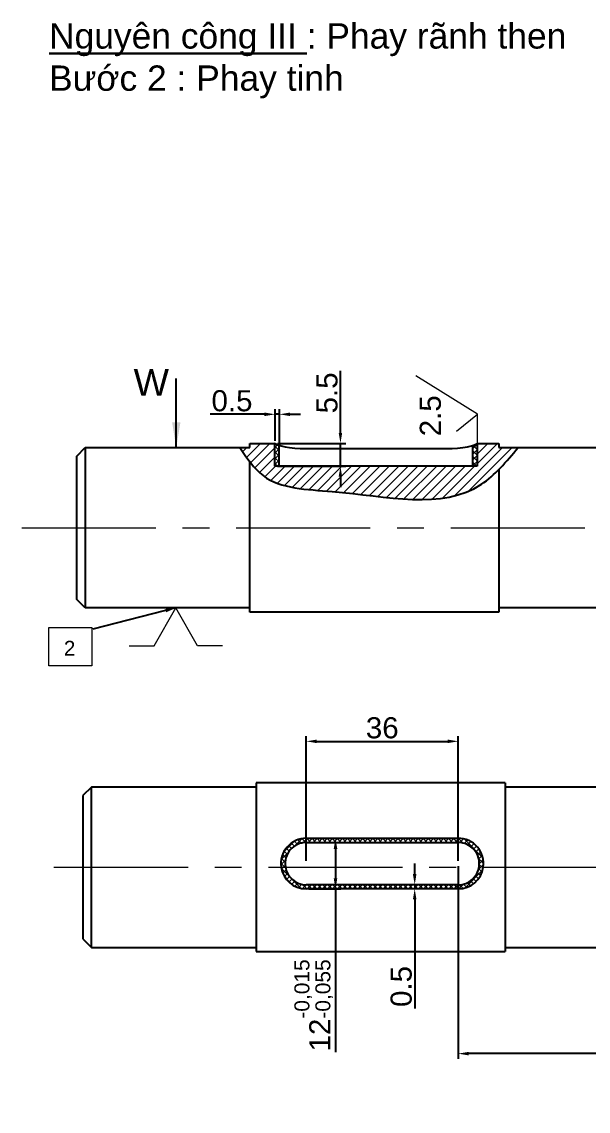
# Model space of a CAD drawing. Header units: inches. Extents: x 12 to 2456, y 1 to 1260.
# Drawn here: x 2160 to 2294.2, y 156.7 to 414.9 of the extents above; entities that cross this region are included whole.
import ezdxf

# ---------------------------------------------------------------- set-up
doc = ezdxf.new("R2010")
doc.units = ezdxf.units.IN
doc.header["$MEASUREMENT"] = 0
doc.linetypes.add('CENTER', pattern=[50.8, 31.75, -6.35, 6.35, -6.35])
for name, color, linetype, lineweight in [('Duong _dam', 7, 'Continuous', 30), ('Duong_dinh_vi', 5, 'Continuous', 15), ('Duong_manh', 3, 'Continuous', 5), ('Duong_manh @ 1', 3, 'Continuous', 5), ('Duong_tam', 3, 'CENTER', 5), ('Luong_du_gc', 1, 'Continuous', 5)]:
    doc.layers.add(name, color=color, linetype=linetype, lineweight=lineweight)
doc.styles.get("Standard").update_dxf_attribs({"font": 'arial.ttf'})
doc.dimstyles.new('Copy(2) of ISO-25', dxfattribs={"dimtxt": 5, "dimasz": 2.5, "dimexe": 1.25, "dimexo": 0.625, "dimtad": 1, "dimtxsty": 'Standard', "dimcen": 2.5, "dimadec": 0, "dimazin": 0, "dimtfac": 1, "dimtmove": 0, "dimatfit": 3, "dimfxl": 1, "dimfrac": 2, "dimarcsym": 0})
doc.dimstyles.new('ISO-25', dxfattribs={"dimtxt": 3.5, "dimasz": 2.5, "dimexe": 1.25, "dimexo": 0.625, "dimtad": 1, "dimtxsty": 'Standard', "dimcen": 2.5, "dimadec": 0, "dimazin": 0, "dimtfac": 1, "dimtmove": 0, "dimatfit": 3, "dimfxl": 1, "dimarcsym": 0})

# ---------------------------------------------------------------- blocks, each defined once
blk = doc.blocks.new('*D98')
at = {"layer": 'Defpoints', "color": 0, "transparency": 16777216}
for p in [(2220, 321.85), (2220, 314.96), (2221.07, 314.52)]:
    blk.add_point(p, dxfattribs=at)
at = {"layer": 'Duong_manh', "color": 0, "lineweight": -2, "transparency": 16777216}
for p, q in [((2220, 315.58), (2220, 323.1)), ((2221.07, 315.14), (2221.07, 323.1)), ((2217.5, 321.85), (2204.61, 321.85)), ((2221.07, 321.85), (2220, 321.85)), ((2223.57, 321.85), (2226.07, 321.85))]:
    blk.add_line(p, q, dxfattribs=at)
at = {"layer": 'Duong_manh', "color": 0, "transparency": 16777216}
for points in [[(2217.5, 322.27), (2217.5, 321.43), (2220, 321.85)], [(2223.57, 322.27), (2223.57, 321.43), (2221.07, 321.85)]]:
    blk.add_solid(points, dxfattribs=at)
at = {"layer": 'Duong_manh', "color": 0, "transparency": 16777216, "insert": (2209.81, 325.03), "char_height": 5, "attachment_point": 5}
blk.add_mtext('0.5', dxfattribs=at)
blk = doc.blocks.new('*D100')
at = {"layer": 'Defpoints', "color": 0, "transparency": 16777216}
for p in [(2219.99, 314.95), (2219.99, 309.55), (2235.5, 309.55)]:
    blk.add_point(p, dxfattribs=at)
at = {"layer": 'Duong_manh', "color": 0, "lineweight": -2, "transparency": 16777216}
for p, q in [((2235.5, 317.45), (2235.5, 332.12)), ((2220.61, 314.95), (2236.75, 314.95)), ((2235.5, 309.55), (2235.5, 314.95)), ((2220.61, 309.55), (2236.75, 309.55)), ((2235.5, 307.05), (2235.5, 304.55))]:
    blk.add_line(p, q, dxfattribs=at)
at = {"layer": 'Duong_manh', "color": 0, "transparency": 16777216}
for points in [[(2235.08, 317.45), (2235.91, 317.45), (2235.5, 314.95)], [(2235.08, 307.05), (2235.91, 307.05), (2235.5, 309.55)]]:
    blk.add_solid(points, dxfattribs=at)
at = {"layer": 'Duong_manh', "color": 0, "transparency": 16777216, "insert": (2232.33, 326.92), "char_height": 5, "attachment_point": 5, "rotation": 90}
blk.add_mtext('5.5', dxfattribs=at)
blk = doc.blocks.new('*D103')
at = {"layer": 'Defpoints', "color": 0, "transparency": 16777216}
for p in [(2263.4, 215.36), (2391.5, 199), (2263.4, 170.32)]:
    blk.add_point(p, dxfattribs=at)
at = {"layer": 'Duong_manh', "color": 0, "lineweight": -2, "transparency": 16777216}
for p, q in [((2263.4, 214.74), (2263.4, 169.07)), ((2391.5, 198.38), (2391.5, 169.07)), ((2389, 170.32), (2265.9, 170.32))]:
    blk.add_line(p, q, dxfattribs=at)
at = {"layer": 'Duong_manh', "color": 0, "transparency": 16777216}
for points in [[(2265.9, 170.74), (2265.9, 169.91), (2263.4, 170.32)], [(2389, 170.74), (2389, 169.91), (2391.5, 170.32)]]:
    blk.add_solid(points, dxfattribs=at)
at = {"layer": 'Duong_manh', "color": 0, "transparency": 16777216, "insert": (2327.45, 173.5), "char_height": 5, "attachment_point": 5}
blk.add_mtext('128.1', dxfattribs=at)
blk = doc.blocks.new('*D104')
at = {"layer": 'Defpoints', "color": 0, "transparency": 16777216}
for p in [(2263.4, 244.34), (2227.4, 215.36), (2263.4, 215.36)]:
    blk.add_point(p, dxfattribs=at)
at = {"layer": 'Duong_manh', "color": 0, "lineweight": -2, "transparency": 16777216}
for p, q in [((2227.4, 215.99), (2227.4, 245.59)), ((2263.4, 215.99), (2263.4, 245.59)), ((2229.9, 244.34), (2260.9, 244.34))]:
    blk.add_line(p, q, dxfattribs=at)
at = {"layer": 'Duong_manh', "color": 0, "transparency": 16777216}
for points in [[(2229.9, 244.76), (2229.9, 243.92), (2227.4, 244.34)], [(2260.9, 244.76), (2260.9, 243.92), (2263.4, 244.34)]]:
    blk.add_solid(points, dxfattribs=at)
at = {"layer": 'Duong_manh', "color": 0, "transparency": 16777216, "insert": (2245.4, 247.52), "char_height": 5, "attachment_point": 5}
blk.add_mtext('36', dxfattribs=at)
blk = doc.blocks.new('*D97')
at = {"layer": 'Defpoints', "color": 0, "transparency": 16777216}
for p in [(2227.4, 221.36), (2227.4, 209.36), (2234.33, 209.36)]:
    blk.add_point(p, dxfattribs=at)
at = {"layer": 'Duong_manh', "color": 0, "lineweight": -2, "transparency": 16777216}
for p, q in [((2228.02, 221.36), (2235.58, 221.36)), ((2234.33, 218.86), (2234.33, 211.86)), ((2228.02, 209.36), (2235.58, 209.36)), ((2234.33, 209.36), (2234.33, 170.66))]:
    blk.add_line(p, q, dxfattribs=at)
at = {"layer": 'Duong_manh', "color": 0, "transparency": 16777216}
for points in [[(2233.91, 218.86), (2234.75, 218.86), (2234.33, 221.36)], [(2233.91, 211.86), (2234.75, 211.86), (2234.33, 209.36)]]:
    blk.add_solid(points, dxfattribs=at)
at = {"layer": 'Duong_manh', "color": 0, "transparency": 16777216, "insert": (2228.85, 181.76), "char_height": 5, "attachment_point": 5, "rotation": 90}
blk.add_mtext('12{\\C3;{}{\\H0.71x;\\C3;\\S-0,015^ -0,055;}{{}}}', dxfattribs=at)
blk = doc.blocks.new('*D106')
at = {"layer": 'Defpoints', "color": 0, "transparency": 16777216}
for p in [(2253.09, 209.36), (2253.34, 210.36), (2253.34, 209.36)]:
    blk.add_point(p, dxfattribs=at)
at = {"layer": 'Duong_manh', "color": 0, "lineweight": -2, "transparency": 16777216}
for p, q in [((2253.09, 212.86), (2253.09, 215.36)), ((2252.72, 210.36), (2251.84, 210.36)), ((2252.72, 209.36), (2251.84, 209.36)), ((2253.09, 210.36), (2253.09, 209.36)), ((2253.09, 206.86), (2253.09, 181.04))]:
    blk.add_line(p, q, dxfattribs=at)
at = {"layer": 'Duong_manh', "color": 0, "transparency": 16777216}
for points in [[(2252.67, 212.86), (2253.5, 212.86), (2253.09, 210.36)], [(2252.67, 206.86), (2253.5, 206.86), (2253.09, 209.36)]]:
    blk.add_solid(points, dxfattribs=at)
at = {"layer": 'Duong_manh', "color": 0, "transparency": 16777216, "insert": (2249.91, 186.24), "char_height": 5, "attachment_point": 5, "rotation": 90}
blk.add_mtext('0.5', dxfattribs=at)

msp = doc.modelspace()

# ---------------------------------------------------------------- hatches: boundary and pattern name
at = {"layer": 'Duong_manh'}
h = msp.add_hatch(dxfattribs=at)
h.set_pattern_fill('ANSI31', color=3, scale=0.5)
h.set_pattern_definition([(45, (-451.3844, -130.3733), (-1.122532, 1.122532), [])])
edge = h.paths.add_edge_path()
edge.add_spline(control_points=[(2273.027, 308.778), (2274.592, 310.378), (2276.079, 312.161), (2277.566, 313.945)], knot_values=[66.3917368, 66.3917368, 66.3917368, 66.3917368, 73.0748887, 73.0748887, 73.0748887, 73.0748887], degree=3, periodic=0)
edge.add_line((2277.566, 313.945), (2273.027, 313.945))
edge.add_line((2273.027, 313.945), (2273.027, 314.945))
edge.add_line((2273.027, 314.945), (2267.865, 314.945))
edge.add_line((2267.865, 314.945), (2267.913, 314.905))
edge.add_line((2267.913, 314.905), (2267.865, 314.879))
edge.add_line((2267.865, 314.879), (2267.865, 309.545))
edge.add_line((2267.865, 309.545), (2219.989, 309.545))
edge.add_line((2219.989, 309.545), (2219.989, 314.879))
edge.add_line((2219.989, 314.879), (2219.865, 314.945))
edge.add_line((2219.865, 314.945), (2214.027, 314.945))
edge.add_line((2214.027, 314.945), (2214.027, 313.945))
edge.add_line((2214.027, 313.945), (2211.66, 313.945))
edge.add_spline(control_points=[(2211.66, 313.945), (2212.434, 312.803), (2213.207, 311.66), (2214.027, 310.599)], knot_values=[0, 0, 0, 0, 3.9637256, 3.9637256, 3.9637256, 3.9637256], degree=3, periodic=0)
edge.add_spline(control_points=[(2214.027, 310.599), (2214.996, 309.346), (2219.736, 304.117), (2240.174, 304.036), (2261.736, 298.583), (2271.718, 307.439), (2273.027, 308.778)], knot_values=[3.9637256, 3.9637256, 3.9637256, 3.9637256, 8.6446508, 25.4343204, 60.7981274, 66.3917368, 66.3917368, 66.3917368, 66.3917368], degree=3, periodic=0)
edge = h.paths.add_edge_path()
edge.add_line((2348.089, 312.445), (2344.058, 312.445))
edge.add_spline(control_points=[(2344.058, 312.445), (2344.431, 310.659), (2346.588, 300.332), (2367.774, 307.201), (2382.739, 301.183), (2387.455, 305.037), (2388.027, 305.572)], knot_values=[0, 0, 0, 0, 5.1297189, 29.6634186, 46.0911907, 48.4294779, 48.4294779, 48.4294779, 48.4294779], degree=3, periodic=0)
edge.add_spline(control_points=[(2388.027, 305.572), (2388.708, 306.207), (2389.368, 306.92), (2390.027, 307.633)], knot_values=[48.4294779, 48.4294779, 48.4294779, 48.4294779, 51.2092772, 51.2092772, 51.2092772, 51.2092772], degree=3, periodic=0)
edge.add_line((2390.027, 307.633), (2390.027, 310.445))
edge.add_line((2390.027, 310.445), (2388.027, 312.445))
edge.add_line((2388.027, 312.445), (2383.793, 312.445))
edge.add_line((2383.793, 312.445), (2383.793, 307.245))
edge.add_line((2383.793, 307.245), (2348.089, 307.245))
edge.add_line((2348.089, 307.245), (2348.089, 312.445))
at = {"layer": 'Luong_du_gc'}
h = msp.add_hatch(dxfattribs=at)
h.set_pattern_fill('ANSI37', color=1, scale=0.3)
h.set_pattern_definition([(45, (795.622, 475.109), (-0.6735192, 0.6735192), []), (135, (795.622, 475.109), (-0.6735192, -0.6735192), [])])
h.paths.add_polyline_path([(2220.987, 314.546), (2220.376, 314.738), (2219.989, 314.945), (2219.989, 309.545), (2220.987, 309.606)])
h.paths.add_polyline_path([(2267.865, 314.874), (2266.877, 314.492), (2266.865, 309.545), (2267.865, 309.545)])
h = msp.add_hatch(dxfattribs=at)
h.set_pattern_fill('ANSI37', color=1, scale=0.266667)
h.set_pattern_definition([(45, (-272.5167, 1181.5583), (-0.59868374, 0.59868374), []), (135, (-272.5167, 1181.5583), (-0.59868374, -0.59868374), [])])
h.paths.add_polyline_path([(2263.397, 221.362), (2227.4, 221.362, 0.4569157), (2221.462, 214.5), (2222.475, 214.5, -0.0072855), (2222.452, 214.644, -0.4568718), (2227.4, 220.362), (2263.397, 220.362, -0.457085), (2268.348, 214.643, -0.0072555), (2268.325, 214.5), (2269.338, 214.5, 0.4570773)])
h.paths.add_polyline_path([(2269.338, 214.5), (2268.325, 214.5, -0.3641388), (2263.4, 210.362), (2227.404, 210.362, -0.3643453), (2222.475, 214.5), (2221.462, 214.5, 0.3726108), (2227.404, 209.362), (2263.4, 209.362, 0.3724212)])
h.paths.add_polyline_path([(2380.266, 219.5), (2354.562, 219.5, 0.4142136), (2349.562, 214.5), (2350.562, 214.5, -0.4142136), (2354.562, 218.5), (2380.266, 218.5, -0.4142136), (2384.266, 214.5), (2385.266, 214.5, 0.4142136)])
h.paths.add_polyline_path([(2350.562, 214.5), (2349.562, 214.5, 0.4142136), (2354.562, 209.5), (2380.266, 209.5, 0.4142136), (2385.266, 214.5), (2384.266, 214.5, -0.4142136), (2380.266, 210.5), (2354.562, 210.5, -0.4142136)])

# ---------------------------------------------------------------- linework, layer by layer
at = {"layer": 'Duong _dam', "color": 0, "linetype": 'Continuous', "lineweight": 25}
for p, q in [((2173.027, 311.945), (2175.027, 313.945)), ((2175.027, 313.945), (2214.027, 313.945)), ((2175.027, 313.945), (2175.027, 275.945)), ((2214.027, 314.945), (2219.989, 314.945)), ((2214.027, 313.945), (2214.027, 314.945)), ((2219.989, 309.545), (2219.989, 314.945)), ((2220.987, 309.606), (2220.987, 314.546)), ((2225.975, 313.772), (2261.975, 313.772)), ((2266.865, 309.545), (2266.877, 314.519)), ((2267.865, 314.945), (2273.027, 314.945)), ((2267.865, 314.945), (2267.865, 309.545)), ((2273.027, 314.945), (2273.027, 313.945)), ((2273.027, 313.945), (2314.027, 313.945)), ((2173.027, 277.945), (2173.027, 311.945)), ((2214.027, 274.945), (2214.027, 310.599)), ((2267.865, 309.545), (2219.989, 309.545)), ((2273.027, 308.778), (2273.027, 274.945)), ((2175.027, 275.945), (2173.027, 277.945)), ((2214.027, 275.945), (2175.027, 275.945)), ((2273.027, 274.945), (2214.027, 274.945)), ((2314.027, 275.945), (2273.027, 275.945)), ((2176.5, 233.5), (2174.5, 231.5)), ((2215.5, 233.5), (2176.5, 233.5)), ((2176.5, 214.5), (2176.5, 233.5)), ((2274.5, 234.5), (2215.5, 234.5)), ((2215.5, 234.5), (2215.5, 214.5)), ((2274.5, 234.5), (2274.5, 214.5)), ((2315.5, 233.5), (2274.5, 233.5)), ((2174.5, 231.5), (2174.5, 197.5)), ((2227.4, 221.362), (2263.4, 221.362)), ((2227.4, 220.362), (2263.4, 220.362)), ((2176.5, 195.5), (2176.5, 214.5)), ((2215.5, 214.5), (2215.5, 194.5)), ((2274.5, 214.5), (2274.5, 194.5)), ((2263.4, 210.362), (2227.4, 210.362)), ((2263.4, 209.362), (2227.4, 209.362)), ((2174.5, 197.5), (2176.5, 195.5)), ((2176.5, 195.5), (2215.5, 195.5)), ((2215.5, 194.5), (2274.5, 194.5)), ((2274.5, 195.5), (2315.5, 195.5))]:
    msp.add_line(p, q, dxfattribs=at)
at = {"layer": 'Duong _dam', "color": 0, "linetype": 'Continuous', "lineweight": 25, "flags": 128}
for points in [[(2220.005, 314.958), (2219.989, 314.945), (2220.215, 314.824), (2220.703, 314.636), (2221.444, 314.403), (2222.371, 314.168), (2223.464, 313.964), (2224.691, 313.822), (2225.975, 313.772)], [(2261.975, 313.772), (2263.26, 313.822), (2264.486, 313.964), (2265.579, 314.168), (2266.507, 314.403), (2267.248, 314.635), (2267.736, 314.824), (2267.961, 314.945), (2267.946, 314.958)]]:
    msp.add_lwpolyline(points, dxfattribs=at)
at = {"layer": 'Duong _dam', "color": 0, "linetype": 'Continuous', "lineweight": 25}
for centre, radius, start, end in [((2227.401, 215.36), 6.001, 90.01532, 188.24094), ((2227.401, 215.36), 5.001, 90.01532, 188.24094), ((2263.398, 215.36), 5.001, 351.75906, 89.98468), ((2263.398, 215.36), 6.001, 351.75906, 89.98468), ((2227.402, 215.364), 6.002, 188.27533, 269.98093), ((2227.402, 215.364), 5.002, 188.27533, 269.98093), ((2263.398, 215.364), 5.002, 270.01907, 351.72467), ((2263.398, 215.364), 6.002, 270.01907, 351.72467)]:
    msp.add_arc(centre, radius, start, end, dxfattribs=at)
msp.add_spline([(2211.66, 313.945), (2217.204, 307.313), (2233.569, 303.56), (2268.892, 305.258), (2277.566, 313.945)], degree=3, dxfattribs=at)
at = {"layer": 'Duong_dinh_vi', "color": 5}
msp.add_line((2214.027, 275.945), (2175.027, 275.945), dxfattribs=at)
at = {"layer": 'Duong_manh', "color": 0}
for p, q in [((2267.946, 314.958), (2267.946, 321.885)), ((2219.989, 309.545), (2220.987, 309.606)), ((2267.865, 309.545), (2266.865, 309.545))]:
    msp.add_line(p, q, dxfattribs=at)
at = {"layer": 'Duong_manh', "color": 5}
for p, q in [((2191.367, 266.985), (2196.518, 275.945)), ((2201.67, 266.985), (2196.518, 275.945)), ((2185.452, 266.985), (2191.367, 266.985)), ((2207.585, 266.985), (2201.67, 266.985))]:
    msp.add_line(p, q, dxfattribs=at)
at = {"layer": 'Duong_manh', "color": 0}
msp.add_lwpolyline([(2262.979, 317.821), (2267.946, 321.885), (2253.33, 330.993)], dxfattribs=at)
msp.add_lwpolyline([(2166.388, 271.32), (2176.583, 271.32), (2176.583, 262.23), (2166.388, 262.23)], close=True, dxfattribs=at)
at = {"layer": 'Duong_tam', "color": 0}
for p, q in [((2160.021, 294.945), (2401.695, 294.945)), ((2167.646, 214.5), (2402.763, 214.5))]:
    msp.add_line(p, q, dxfattribs=at)

# ---------------------------------------------------------------- texts
at = {"layer": 'Duong _dam', "color": 0, "insert": (2166.472, 414.528), "char_height": 6, "width": 212.86648, "attachment_point": 1}
msp.add_mtext('{\\LNguyên công III }: Phay rãnh then\\PBước 2 : Phay tinh', dxfattribs=at)
at = {"layer": 'Duong _dam', "color": 0, "linetype": 'Continuous', "insert": (2186.509, 332.579), "char_height": 6.35, "attachment_point": 1}
msp.add_mtext('W', dxfattribs=at)
at = {"layer": 'Duong_manh', "color": 0, "insert": (2254.286, 316.645), "char_height": 5, "attachment_point": 1, "rotation": 90}
msp.add_mtext('2.5', dxfattribs=at)
at = {"layer": 'Duong_manh @ 1', "color": 0, "insert": (2169.987, 268.168), "char_height": 3.5, "attachment_point": 1}
msp.add_mtext_dynamic_manual_height_columns('2', width=3.88243, gutter_width=12.5, heights=[0], dxfattribs=at)

# ---------------------------------------------------------------- dimensions: what is measured, and where the dimension line sits
at = {"layer": 'Duong_manh', "color": 0}
for base, p1, p2, text, picture, middle in [((2235.498, 309.545), (2219.989, 314.945), (2219.989, 309.545), '5.5', '*D100', (2235.498, 326.921)), ((2253.087, 209.362), (2253.341, 210.362), (2253.341, 209.362), '0.5', '*D106', (2253.087, 186.237))]:
    dim = msp.add_linear_dim(base=base, p1=p1, p2=p2, angle=90, text=text, dimstyle='Copy(2) of ISO-25', dxfattribs=at)
    dim.commit()
    dim.dimension.update_dxf_attribs({"geometry": picture, "text_midpoint": middle, "dimtype": 160})
for base, p1, p2, text, picture, middle in [((2220.005, 321.851), (2221.073, 314.519), (2220.005, 314.958), '0.5', '*D98', (2209.809, 325.029)), ((2263.398, 244.338), (2227.401, 215.36), (2263.398, 215.36), '36', '*D104', (2245.4, 247.518)), ((2263.398, 170.325), (2391.5, 199), (2263.398, 215.36), '128.1', '*D103', (2327.449, 173.502))]:
    dim = msp.add_linear_dim(base=base, p1=p1, p2=p2, text=text, dimstyle='Copy(2) of ISO-25', dxfattribs=at)
    dim.commit()
    dim.dimension.update_dxf_attribs({"geometry": picture, "text_midpoint": middle})
dim = msp.add_linear_dim(base=(2234.331, 209.362), p1=(2227.4, 221.362), p2=(2227.4, 209.362), angle=90, text='12{\\C3;{}{\\H0.71x;\\C3;\\S-0,015^ -0,055;}{{}}}', dimstyle='Copy(2) of ISO-25', override={"dimtp": -0.015, "dimtm": 0.055, "dimtdec": 3}, dxfattribs=at)
dim.commit()
dim.dimension.update_dxf_attribs({"geometry": '*D97', "text_midpoint": (2234.331, 181.763), "dimtype": 160})

# ---------------------------------------------------------------- leaders
for points, override in [([(2196.609, 313.945), (2196.609, 330.297)], {"dimasz": 6, "dimtad": 0}), ([(2196.518, 275.945), (2176.832, 270.934)], {"dimgap": 0.625, "dimtad": 0})]:
    msp.add_leader(points, dimstyle='ISO-25', override=override, dxfattribs=at)

doc.saveas('drawing.dxf')
